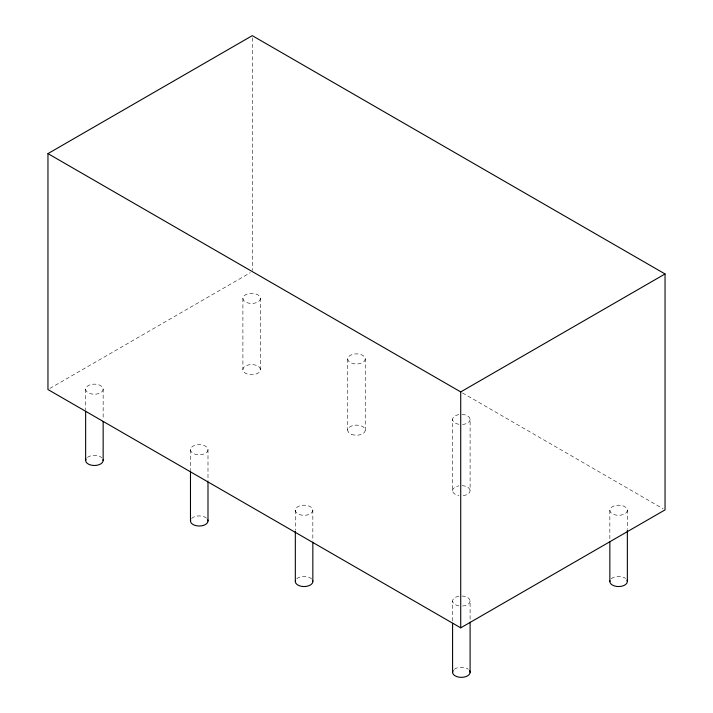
<?xml version="1.0" encoding="UTF-8"?>
<svg xmlns="http://www.w3.org/2000/svg" width="713" height="713" viewBox="0 0 713 713"><rect width="100%" height="100%" fill="white"/><g stroke="black" fill="none" stroke-linecap="round" stroke-linejoin="round"><path stroke-width="0.53" stroke-dasharray="3.56 2.67" d="M49.883 388.425L250.352 272.696M462.514 392.961L663.117 508.77M627.36 510.241A8.752 5.053 0 0 1 614.232 514.626A8.752 5.053 0 0 1 614.232 505.865A8.752 5.053 0 0 1 627.36 510.241L627.36 529.171M609.847 510.241L609.847 540.302M461.971 414.405A8.752 5.053 0 0 1 470.099 419.449L470.099 490.704A8.752 5.053 0 0 1 461.971 495.749M461.971 595.997A8.752 5.053 0 0 1 470.099 601.041L470.099 619.962M458.878 414.601A8.752 5.053 0 0 0 452.586 419.449L452.586 490.704A8.752 5.053 0 0 0 458.878 495.553M458.878 596.193A8.752 5.053 0 0 0 452.586 601.041L452.586 621.076M365.252 358.915A8.752 5.053 0 0 1 352.124 363.3A8.752 5.053 0 0 1 352.124 354.539A8.752 5.053 0 0 1 365.252 358.915L365.252 430.171M347.748 358.915L347.748 430.171M312.838 510.241A8.752 5.053 0 0 1 299.701 514.626A8.752 5.053 0 0 1 299.701 505.865A8.752 5.053 0 0 1 312.838 510.241L312.838 541.417M295.325 510.241L295.325 530.285M260.414 298.391A8.752 5.053 0 0 1 247.277 302.767A8.752 5.053 0 0 1 247.277 294.014A8.752 5.053 0 0 1 260.414 298.391L260.414 369.646A8.752 5.053 0 0 1 247.277 374.022A8.752 5.053 0 0 1 247.277 365.261A8.752 5.053 0 0 1 260.414 369.646M252.277 37.878L252.277 270.468M242.901 298.391L242.901 369.646M207.991 449.716A8.752 5.053 0 0 1 194.854 454.092A8.752 5.053 0 0 1 194.854 445.34A8.752 5.053 0 0 1 207.991 449.716L207.991 480.892M190.478 449.716L190.478 469.751M103.153 389.182A8.752 5.053 0 0 1 90.016 393.558A8.752 5.053 0 0 1 90.016 384.806A8.752 5.053 0 0 1 103.153 389.182L103.153 419.244M85.64 389.182L85.64 410.34M461.971 485.66A8.752 5.053 0 0 1 470.099 490.704M452.586 490.704A8.752 5.053 0 0 1 458.878 485.856M470.099 419.449A8.752 5.053 0 0 1 461.971 424.493M458.878 424.297A8.752 5.053 0 0 1 452.586 419.449M611.237 578.769A8.752 5.053 0 0 1 625.613 578.466M454.333 669.266A8.752 5.053 0 0 1 468.352 669.266M470.099 601.041A8.752 5.053 0 0 1 461.971 606.086M458.878 605.89A8.752 5.053 0 0 1 452.586 601.041M296.715 578.769A8.752 5.053 0 0 1 304.701 576.46A8.752 5.053 0 0 1 312.044 579.402M191.547 518.547A8.752 5.053 0 0 1 199.239 515.918A8.752 5.053 0 0 1 206.922 518.547M87.387 457.407A8.752 5.053 0 0 1 101.763 457.701M351.589 434.36A8.752 5.053 0 0 0 365.234 430.536A8.752 5.053 0 0 0 352.677 425.625A8.752 5.053 0 0 0 351.589 434.36"/><path stroke-width="1.07" d="M47.958 153.616L252.277 35.65L665.042 273.961L665.042 509.884L460.723 627.85L47.958 389.539L47.958 153.616L460.723 391.918L665.042 273.961M627.36 530.285L627.36 581.496M609.847 541.417L609.847 581.496M470.099 622.191L470.099 672.297M460.723 391.918L460.723 627.85M452.586 623.305L452.586 672.297M312.838 542.531L312.838 581.496M295.325 531.399L295.325 581.496M207.991 481.997L207.991 520.971M190.478 470.865L190.478 520.971M103.153 421.472L103.153 460.438M85.64 411.454L85.64 460.438M627.003 580.079A8.752 5.053 0 0 1 619.232 586.541A8.752 5.053 0 0 1 609.936 580.783M469.546 670.532A8.752 5.053 0 0 1 461.347 677.35A8.752 5.053 0 0 1 453.138 670.532M312.633 580.427A8.752 5.053 0 0 1 304.077 586.558A8.752 5.053 0 0 1 295.521 580.427M207.795 519.893A8.752 5.053 0 0 1 199.239 526.025A8.752 5.053 0 0 1 190.683 519.893M103.064 459.716A8.752 5.053 0 0 1 93.768 465.482A8.752 5.053 0 0 1 85.997 459.012"/></g></svg>
